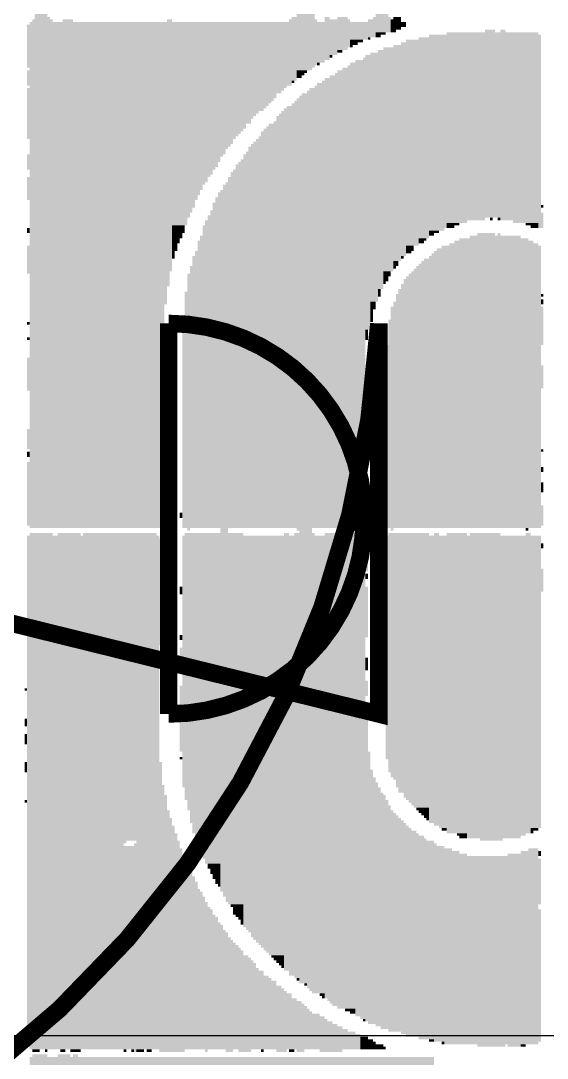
# Model space of a CAD drawing. Extents: x 0 to 19.7, y 0 to 11.
# Drawn here: x 11.171 to 12.674, y 3.736 to 6.698 of the extents above; entities that cross this region are included whole.
import ezdxf

# ---------------------------------------------------------------- set-up
doc = ezdxf.new("R2010")
doc.units = 0
doc.layers.get('0').update_dxf_attribs({"linetype": 'CONTINUOUS'})
doc.layers.add('1', color=1, linetype='CONTINUOUS')

# ---------------------------------------------------------------- blocks, each defined once
blk = doc.blocks.new('*U0')
at = {"color": 7}
for points in [[(1544, 1131), (1549, 1131), (1544, 723), (1549, 723)], [(1647, 1119), (1653, 1119), (1647, 903), (1653, 903)], [(1653, 1118), (1654, 1118), (1653, 904), (1654, 904)], [(1678, 1112), (1683, 1112), (1678, 918), (1683, 918)], [(1543, 923), (1544, 923), (1543, 723), (1544, 723)], [(1549, 924), (1550, 924), (1549, 723), (1550, 723)], [(1550, 923), (1551, 923), (1550, 723), (1551, 723)], [(1555, 923), (1559, 923), (1555, 723), (1559, 723)], [(1596, 923), (1598, 923), (1596, 824), (1598, 824)], [(1644, 923), (1645, 923), (1644, 897), (1645, 897)], [(1645, 924), (1647, 924), (1645, 899), (1647, 899)], [(1654, 923), (1655, 923), (1654, 905), (1655, 905)], [(1658, 924), (1660, 924), (1658, 907), (1660, 907)], [(1660, 923), (1663, 923), (1660, 909), (1663, 909)], [(1663, 924), (1667, 924), (1663, 911), (1667, 911)], [(1667, 923), (1668, 923), (1667, 912), (1668, 912)], [(1675, 923), (1677, 923), (1675, 916), (1677, 916)], [(1677, 924), (1678, 924), (1677, 916), (1678, 916)], [(1683, 924), (1684, 924), (1683, 918), (1684, 918)], [(1684, 923), (1685, 923), (1684, 918), (1685, 918)], [(1685, 924), (1688, 924), (1685, 919), (1688, 919)], [(1541, 921), (1542, 921), (1541, 904), (1542, 904)], [(1542, 922), (1543, 922), (1542, 723), (1543, 723)], [(1551, 922), (1555, 922), (1551, 723), (1555, 723)], [(1559, 922), (1596, 922), (1559, 811), (1596, 811)], [(1598, 922), (1644, 922), (1598, 897), (1644, 897)], [(1655, 922), (1658, 922), (1655, 906), (1658, 906)], [(1668, 922), (1675, 922), (1668, 915), (1675, 915)], [(1678, 918), (1682, 918), (1678, 917), (1682, 917)], [(1685, 919), (1686, 919), (1685, 918), (1686, 918)], [(1688, 922), (1690, 922), (1688, 920), (1690, 920)], [(1706, 918), (1721, 918), (1706, 844), (1721, 844)], [(1721, 919), (1725, 919), (1721, 845), (1725, 845)], [(1725, 918), (1727, 918), (1725, 845), (1727, 845)], [(1727, 919), (1729, 919), (1727, 844), (1729, 844)], [(1729, 918), (1742, 918), (1729, 844), (1742, 844)], [(1668, 915), (1673, 915), (1668, 914), (1673, 914)], [(1668, 914), (1671, 914), (1668, 913), (1671, 913)], [(1675, 916), (1676, 916), (1675, 915), (1676, 915)], [(1678, 917), (1680, 917), (1678, 916), (1680, 916)], [(1688, 914), (1690, 914), (1688, 830), (1690, 830)], [(1690, 915), (1695, 915), (1690, 834), (1695, 834)], [(1695, 916), (1699, 916), (1695, 837), (1699, 837)], [(1699, 917), (1706, 917), (1699, 841), (1706, 841)], [(1742, 917), (1743, 917), (1742, 841), (1743, 841)], [(1663, 911), (1665, 911), (1663, 910), (1665, 910)], [(1668, 913), (1669, 913), (1668, 912), (1669, 912)], [(1676, 910), (1679, 910), (1676, 812), (1679, 812)], [(1679, 911), (1681, 911), (1679, 817), (1681, 817)], [(1681, 912), (1685, 912), (1681, 824), (1685, 824)], [(1685, 913), (1688, 913), (1685, 828), (1688, 828)], [(1655, 906), (1656, 906), (1655, 905), (1656, 905)], [(1660, 909), (1661, 909), (1660, 908), (1661, 908)], [(1668, 906), (1670, 906), (1668, 723), (1670, 723)], [(1670, 907), (1673, 907), (1670, 722), (1673, 722)], [(1673, 908), (1674, 908), (1673, 723), (1674, 723)], [(1674, 909), (1676, 909), (1674, 801), (1676, 801)], [(1541, 903), (1542, 903), (1541, 897), (1542, 897)], [(1647, 903), (1651, 903), (1647, 902), (1651, 902)], [(1647, 902), (1650, 902), (1647, 901), (1650, 901)], [(1662, 902), (1663, 902), (1662, 723), (1663, 723)], [(1663, 903), (1665, 903), (1663, 723), (1665, 723)], [(1665, 904), (1667, 904), (1665, 723), (1667, 723)], [(1667, 905), (1668, 905), (1667, 723), (1668, 723)], [(1645, 899), (1646, 899), (1645, 898), (1646, 898)], [(1647, 901), (1649, 901), (1647, 900), (1649, 900)], [(1655, 898), (1657, 898), (1655, 723), (1657, 723)], [(1657, 899), (1658, 899), (1657, 723), (1658, 723)], [(1658, 900), (1660, 900), (1658, 723), (1660, 723)], [(1660, 901), (1662, 901), (1660, 723), (1662, 723)], [(1541, 896), (1542, 896), (1541, 876), (1542, 876)], [(1598, 897), (1643, 897), (1598, 896), (1643, 896)], [(1598, 896), (1642, 896), (1598, 895), (1642, 895)], [(1598, 895), (1641, 895), (1598, 894), (1641, 894)], [(1598, 894), (1639, 894), (1598, 892), (1639, 892)], [(1649, 894), (1651, 894), (1649, 544), (1651, 544)], [(1651, 895), (1652, 895), (1651, 542), (1652, 542)], [(1652, 896), (1654, 896), (1652, 723), (1654, 723)], [(1654, 897), (1655, 897), (1654, 723), (1655, 723)], [(1598, 892), (1638, 892), (1598, 891), (1638, 891)], [(1598, 891), (1637, 891), (1598, 890), (1637, 890)], [(1598, 890), (1636, 890), (1598, 889), (1636, 889)], [(1645, 890), (1646, 890), (1645, 723), (1646, 723)], [(1646, 891), (1647, 891), (1646, 723), (1647, 723)], [(1647, 892), (1648, 892), (1647, 722), (1648, 722)], [(1648, 893), (1649, 893), (1648, 544), (1649, 544)], [(1598, 889), (1635, 889), (1598, 888), (1635, 888)], [(1598, 888), (1634, 888), (1598, 887), (1634, 887)], [(1598, 887), (1632, 887), (1598, 886), (1632, 886)], [(1598, 886), (1631, 886), (1598, 885), (1631, 885)], [(1640, 886), (1641, 886), (1640, 723), (1641, 723)], [(1641, 887), (1642, 887), (1641, 723), (1642, 723)], [(1642, 888), (1643, 888), (1642, 723), (1643, 723)], [(1643, 889), (1645, 889), (1643, 723), (1645, 723)], [(1598, 885), (1630, 885), (1598, 884), (1630, 884)], [(1598, 884), (1629, 884), (1598, 882), (1629, 882)], [(1598, 882), (1627, 882), (1598, 880), (1627, 880)], [(1636, 882), (1638, 882), (1636, 723), (1638, 723)], [(1638, 883), (1639, 883), (1638, 723), (1639, 723)], [(1639, 885), (1640, 885), (1639, 723), (1640, 723)], [(1598, 880), (1626, 880), (1598, 879), (1626, 879)], [(1598, 879), (1625, 879), (1598, 878), (1625, 878)], [(1598, 878), (1624, 878), (1598, 877), (1624, 877)], [(1633, 879), (1634, 879), (1633, 723), (1634, 723)], [(1634, 880), (1635, 880), (1634, 723), (1635, 723)], [(1635, 881), (1636, 881), (1635, 723), (1636, 723)], [(1598, 877), (1623, 877), (1598, 876), (1623, 876)], [(1598, 876), (1622, 876), (1598, 874), (1622, 874)], [(1598, 874), (1621, 874), (1598, 873), (1621, 873)], [(1629, 874), (1630, 874), (1629, 723), (1630, 723)], [(1630, 875), (1631, 875), (1630, 723), (1631, 723)], [(1631, 876), (1632, 876), (1631, 723), (1632, 723)], [(1632, 877), (1633, 877), (1632, 723), (1633, 723)], [(1541, 870), (1542, 870), (1541, 864), (1542, 864)], [(1598, 873), (1620, 873), (1598, 872), (1620, 872)], [(1598, 872), (1619, 872), (1598, 870), (1619, 870)], [(1598, 870), (1618, 870), (1598, 869), (1618, 869)], [(1626, 870), (1627, 870), (1626, 723), (1627, 723)], [(1627, 871), (1628, 871), (1627, 723), (1628, 723)], [(1628, 873), (1629, 873), (1628, 723), (1629, 723)], [(1598, 869), (1617, 869), (1598, 867), (1617, 867)], [(1598, 867), (1616, 867), (1598, 865), (1616, 865)], [(1598, 865), (1615, 865), (1598, 864), (1615, 864)], [(1623, 866), (1624, 866), (1623, 723), (1624, 723)], [(1624, 867), (1625, 867), (1624, 723), (1625, 723)], [(1625, 868), (1626, 868), (1625, 723), (1626, 723)], [(1541, 861), (1542, 861), (1541, 852), (1542, 852)], [(1598, 864), (1614, 864), (1598, 862), (1614, 862)], [(1598, 862), (1613, 862), (1598, 861), (1613, 861)], [(1598, 861), (1612, 861), (1598, 859), (1612, 859)], [(1620, 861), (1621, 861), (1620, 723), (1621, 723)], [(1621, 863), (1622, 863), (1621, 723), (1622, 723)], [(1622, 864), (1623, 864), (1622, 723), (1623, 723)], [(1598, 859), (1611, 859), (1598, 858), (1611, 858)], [(1598, 858), (1610, 858), (1598, 856), (1610, 856)], [(1618, 858), (1619, 858), (1618, 578), (1619, 578)], [(1619, 859), (1620, 859), (1619, 576), (1620, 576)], [(1598, 856), (1609, 856), (1598, 854), (1609, 854)], [(1598, 854), (1608, 854), (1598, 852), (1608, 852)], [(1615, 853), (1616, 853), (1615, 723), (1616, 723)], [(1616, 855), (1617, 855), (1616, 723), (1617, 723)], [(1617, 856), (1618, 856), (1617, 580), (1618, 580)], [(1598, 852), (1607, 852), (1598, 849), (1607, 849)], [(1598, 849), (1606, 849), (1598, 847), (1606, 847)], [(1614, 851), (1615, 851), (1614, 723), (1615, 723)], [(1743, 850), (1744, 850), (1743, 849), (1744, 849)], [(1598, 847), (1605, 847), (1598, 845), (1605, 845)], [(1598, 845), (1604, 845), (1598, 842), (1604, 842)], [(1612, 846), (1613, 846), (1612, 723), (1613, 723)], [(1613, 848), (1614, 848), (1613, 723), (1614, 723)], [(1723, 845), (1724, 845), (1723, 844), (1724, 844)], [(1726, 845), (1727, 845), (1726, 844), (1727, 844)], [(1743, 847), (1744, 847), (1743, 841), (1744, 841)], [(1541, 841), (1542, 841), (1541, 839), (1542, 839)], [(1598, 842), (1603, 842), (1598, 839), (1603, 839)], [(1610, 842), (1611, 842), (1610, 723), (1611, 723)], [(1611, 844), (1612, 844), (1611, 723), (1612, 723)], [(1699, 841), (1705, 841), (1699, 840), (1705, 840)], [(1706, 844), (1714, 844), (1706, 843), (1714, 843)], [(1706, 843), (1711, 843), (1706, 842), (1711, 842)], [(1706, 842), (1709, 842), (1706, 841), (1709, 841)], [(1732, 844), (1742, 844), (1732, 843), (1742, 843)], [(1737, 843), (1742, 843), (1737, 842), (1742, 842)], [(1739, 842), (1742, 842), (1739, 841), (1742, 841)], [(1598, 839), (1602, 839), (1598, 837), (1602, 837)], [(1598, 837), (1601, 837), (1598, 835), (1601, 835)], [(1609, 838), (1610, 838), (1609, 723), (1610, 723)], [(1695, 837), (1698, 837), (1695, 836), (1698, 836)], [(1699, 840), (1703, 840), (1699, 839), (1703, 839)], [(1699, 839), (1701, 839), (1699, 838), (1701, 838)], [(1711, 837), (1715, 837), (1711, 723), (1715, 723)], [(1715, 838), (1718, 838), (1715, 723), (1718, 723)], [(1718, 839), (1725, 839), (1718, 723), (1725, 723)], [(1725, 838), (1726, 838), (1725, 723), (1726, 723)], [(1726, 839), (1727, 839), (1726, 723), (1727, 723)], [(1727, 838), (1735, 838), (1727, 723), (1735, 723)], [(1735, 837), (1738, 837), (1735, 723), (1738, 723)], [(1541, 834), (1542, 834), (1541, 823), (1542, 823)], [(1598, 835), (1600, 835), (1598, 832), (1600, 832)], [(1608, 836), (1609, 836), (1608, 723), (1609, 723)], [(1690, 834), (1693, 834), (1690, 832), (1693, 832)], [(1695, 836), (1697, 836), (1695, 835), (1697, 835)], [(1702, 833), (1704, 833), (1702, 723), (1704, 723)], [(1704, 834), (1707, 834), (1704, 723), (1707, 723)], [(1707, 835), (1709, 835), (1707, 723), (1709, 723)], [(1709, 836), (1711, 836), (1709, 723), (1711, 723)], [(1738, 836), (1740, 836), (1738, 723), (1740, 723)], [(1740, 835), (1742, 835), (1740, 723), (1742, 723)], [(1742, 834), (1743, 834), (1742, 723), (1743, 723)], [(1598, 832), (1599, 832), (1598, 829), (1599, 829)], [(1606, 830), (1607, 830), (1606, 723), (1607, 723)], [(1607, 832), (1608, 832), (1607, 723), (1608, 723)], [(1688, 830), (1689, 830), (1688, 829), (1689, 829)], [(1690, 832), (1692, 832), (1690, 831), (1692, 831)], [(1697, 829), (1699, 829), (1697, 723), (1699, 723)], [(1699, 830), (1700, 830), (1699, 723), (1700, 723)], [(1700, 831), (1701, 831), (1700, 723), (1701, 723)], [(1701, 832), (1702, 832), (1701, 723), (1702, 723)], [(1605, 826), (1606, 826), (1605, 723), (1606, 723)], [(1685, 828), (1687, 828), (1685, 826), (1687, 826)], [(1685, 826), (1686, 826), (1685, 825), (1686, 825)], [(1693, 825), (1694, 825), (1693, 723), (1694, 723)], [(1694, 826), (1695, 826), (1694, 723), (1695, 723)], [(1695, 827), (1696, 827), (1695, 723), (1696, 723)], [(1696, 828), (1697, 828), (1696, 723), (1697, 723)], [(1596, 824), (1597, 824), (1596, 818), (1597, 818)], [(1604, 823), (1605, 823), (1604, 722), (1605, 722)], [(1681, 824), (1684, 824), (1681, 822), (1684, 822)], [(1681, 822), (1683, 822), (1681, 820), (1683, 820)], [(1689, 821), (1690, 821), (1689, 723), (1690, 723)], [(1690, 822), (1691, 822), (1690, 723), (1691, 723)], [(1691, 823), (1692, 823), (1691, 723), (1692, 723)], [(1692, 824), (1693, 824), (1692, 723), (1693, 723)], [(1603, 816), (1604, 816), (1603, 723), (1604, 723)], [(1679, 817), (1680, 817), (1679, 814), (1680, 814)], [(1681, 820), (1682, 820), (1681, 819), (1682, 819)], [(1687, 817), (1688, 817), (1687, 723), (1688, 723)], [(1688, 819), (1689, 819), (1688, 723), (1689, 723)], [(1676, 812), (1678, 812), (1676, 809), (1678, 809)], [(1685, 812), (1686, 812), (1685, 723), (1686, 723)], [(1686, 815), (1687, 815), (1686, 723), (1687, 723)], [(1743, 815), (1744, 815), (1743, 814), (1744, 814)], [(1743, 813), (1744, 813), (1743, 811), (1744, 811)], [(1559, 811), (1595, 811), (1559, 793), (1595, 793)], [(1676, 809), (1677, 809), (1676, 804), (1677, 804)], [(1684, 810), (1685, 810), (1684, 722), (1685, 722)], [(1743, 810), (1744, 810), (1743, 795), (1744, 795)], [(1541, 804), (1542, 804), (1541, 803), (1542, 803)], [(1683, 805), (1684, 805), (1683, 723), (1684, 723)], [(1602, 803), (1603, 803), (1602, 723), (1603, 723)], [(1674, 801), (1675, 801), (1674, 797), (1675, 797)], [(1541, 798), (1542, 798), (1541, 797), (1542, 797)], [(1559, 793), (1594, 793), (1559, 723), (1594, 723)], [(1682, 795), (1683, 795), (1682, 723), (1683, 723)], [(1541, 790), (1542, 790), (1541, 777), (1542, 777)], [(1743, 787), (1744, 787), (1743, 778), (1744, 778)], [(1674, 783), (1675, 783), (1674, 768), (1675, 768)], [(1674, 767), (1675, 767), (1674, 764), (1675, 764)], [(1674, 763), (1675, 763), (1674, 745), (1675, 745)], [(1541, 762), (1542, 762), (1541, 754), (1542, 754)], [(1541, 753), (1542, 753), (1541, 751), (1542, 751)], [(1743, 754), (1744, 754), (1743, 753), (1744, 753)], [(1541, 749), (1542, 749), (1541, 724), (1542, 724)], [(1743, 747), (1744, 747), (1743, 745), (1744, 745)], [(1674, 742), (1675, 742), (1674, 725), (1675, 725)], [(1743, 741), (1744, 741), (1743, 737), (1744, 737)], [(1743, 732), (1744, 732), (1743, 724), (1744, 724)], [(1601, 729), (1602, 729), (1601, 727), (1602, 727)], [(1680, 729), (1681, 729), (1680, 724), (1681, 724)], [(1681, 730), (1682, 730), (1681, 724), (1682, 724)], [(1652, 723), (1653, 723), (1652, 541), (1653, 541)], [(1669, 723), (1670, 723), (1669, 722), (1670, 722)], [(1737, 723), (1738, 723), (1737, 722), (1738, 722)], [(1541, 720), (1542, 720), (1541, 519), (1542, 519)], [(1542, 721), (1551, 721), (1542, 518), (1551, 518)], [(1551, 720), (1553, 720), (1551, 518), (1553, 518)], [(1553, 721), (1562, 721), (1553, 518), (1562, 518)], [(1562, 720), (1563, 720), (1562, 518), (1563, 518)], [(1563, 721), (1592, 721), (1563, 600), (1592, 600)], [(1592, 720), (1593, 720), (1592, 518), (1593, 518)], [(1593, 719), (1594, 719), (1593, 677), (1594, 677)], [(1602, 720), (1603, 720), (1602, 621), (1603, 621)], [(1603, 721), (1617, 721), (1603, 616), (1617, 616)], [(1620, 721), (1626, 721), (1620, 575), (1626, 575)], [(1626, 720), (1642, 720), (1626, 566), (1642, 566)], [(1642, 721), (1644, 721), (1642, 549), (1644, 549)], [(1644, 720), (1646, 720), (1644, 547), (1646, 547)], [(1646, 721), (1648, 721), (1646, 546), (1648, 546)], [(1653, 721), (1654, 721), (1653, 540), (1654, 540)], [(1654, 720), (1658, 720), (1654, 540), (1658, 540)], [(1658, 721), (1670, 721), (1658, 538), (1670, 538)], [(1670, 722), (1672, 722), (1670, 531), (1672, 531)], [(1672, 721), (1674, 721), (1672, 530), (1674, 530)], [(1682, 720), (1683, 720), (1682, 632), (1683, 632)], [(1683, 721), (1699, 721), (1683, 627), (1699, 627)], [(1699, 720), (1701, 720), (1699, 607), (1701, 607)], [(1701, 721), (1703, 721), (1701, 606), (1703, 606)], [(1703, 720), (1706, 720), (1703, 605), (1706, 605)], [(1706, 721), (1714, 721), (1706, 603), (1714, 603)], [(1714, 720), (1715, 720), (1714, 601), (1715, 601)], [(1715, 721), (1727, 721), (1715, 601), (1727, 601)], [(1727, 720), (1737, 720), (1727, 602), (1737, 602)], [(1737, 721), (1739, 721), (1737, 603), (1739, 603)], [(1739, 720), (1743, 720), (1739, 605), (1743, 605)], [(1674, 716), (1675, 716), (1674, 706), (1675, 706)], [(1681, 715), (1682, 715), (1681, 714), (1682, 714)], [(1743, 717), (1744, 717), (1743, 715), (1744, 715)], [(1743, 707), (1744, 707), (1743, 698), (1744, 698)], [(1674, 705), (1675, 705), (1674, 703), (1675, 703)], [(1681, 703), (1682, 703), (1681, 697), (1682, 697)], [(1601, 700), (1602, 700), (1601, 697), (1602, 697)], [(1674, 700), (1675, 700), (1674, 680), (1675, 680)], [(1681, 694), (1682, 694), (1681, 688), (1682, 688)], [(1601, 681), (1602, 681), (1601, 679), (1602, 679)], [(1601, 676), (1602, 676), (1601, 668), (1602, 668)], [(1674, 672), (1675, 672), (1674, 667), (1675, 667)], [(1601, 661), (1602, 661), (1601, 635), (1602, 635)], [(1674, 663), (1675, 663), (1674, 657), (1675, 657)], [(1540, 660), (1541, 660), (1540, 659), (1541, 659)], [(1674, 654), (1675, 654), (1674, 529), (1675, 529)], [(1540, 648), (1541, 648), (1540, 645), (1541, 645)], [(1540, 642), (1541, 642), (1540, 638), (1541, 638)], [(1601, 633), (1602, 633), (1601, 632), (1602, 632)], [(1675, 635), (1676, 635), (1675, 528), (1676, 528)], [(1540, 631), (1541, 631), (1540, 627), (1541, 627)], [(1593, 631), (1594, 631), (1593, 517), (1594, 517)], [(1676, 628), (1677, 628), (1676, 528), (1677, 528)], [(1677, 625), (1678, 625), (1677, 528), (1678, 528)], [(1684, 627), (1699, 627), (1684, 625), (1699, 625)], [(1685, 625), (1699, 625), (1685, 624), (1699, 624)], [(1594, 622), (1595, 622), (1594, 517), (1595, 517)], [(1678, 623), (1679, 623), (1678, 527), (1679, 527)], [(1679, 621), (1680, 621), (1679, 527), (1680, 527)], [(1686, 624), (1699, 624), (1686, 621), (1699, 621)], [(1687, 621), (1699, 621), (1687, 619), (1699, 619)], [(1595, 618), (1596, 618), (1595, 517), (1596, 517)], [(1680, 619), (1681, 619), (1680, 526), (1681, 526)], [(1681, 618), (1682, 618), (1681, 526), (1682, 526)], [(1689, 619), (1699, 619), (1689, 617), (1699, 617)], [(1690, 617), (1699, 617), (1690, 616), (1699, 616)], [(1540, 616), (1541, 616), (1540, 615), (1541, 615)], [(1596, 612), (1597, 612), (1596, 517), (1597, 517)], [(1604, 616), (1617, 616), (1604, 612), (1617, 612)], [(1605, 612), (1617, 612), (1605, 607), (1617, 607)], [(1682, 616), (1683, 616), (1682, 526), (1683, 526)], [(1683, 614), (1684, 614), (1683, 525), (1684, 525)], [(1684, 612), (1685, 612), (1684, 525), (1685, 525)], [(1691, 616), (1699, 616), (1691, 615), (1699, 615)], [(1692, 615), (1699, 615), (1692, 614), (1699, 614)], [(1693, 614), (1699, 614), (1693, 613), (1699, 613)], [(1694, 613), (1699, 613), (1694, 612), (1699, 612)], [(1695, 612), (1699, 612), (1695, 611), (1699, 611)], [(1597, 609), (1598, 609), (1597, 517), (1598, 517)], [(1685, 611), (1686, 611), (1685, 525), (1686, 525)], [(1686, 610), (1687, 610), (1686, 525), (1687, 525)], [(1687, 609), (1688, 609), (1687, 525), (1688, 525)], [(1688, 608), (1689, 608), (1688, 524), (1689, 524)], [(1696, 611), (1699, 611), (1696, 610), (1699, 610)], [(1697, 610), (1699, 610), (1697, 609), (1699, 609)], [(1698, 609), (1699, 609), (1698, 608), (1699, 608)], [(1598, 606), (1599, 606), (1598, 517), (1599, 517)], [(1606, 607), (1617, 607), (1606, 603), (1617, 603)], [(1689, 607), (1690, 607), (1689, 524), (1690, 524)], [(1690, 606), (1691, 606), (1690, 523), (1691, 523)], [(1691, 605), (1692, 605), (1691, 523), (1692, 523)], [(1692, 604), (1694, 604), (1692, 523), (1694, 523)], [(1704, 605), (1706, 605), (1704, 604), (1706, 604)], [(1739, 605), (1742, 605), (1739, 604), (1742, 604)], [(1739, 604), (1740, 604), (1739, 603), (1740, 603)], [(1563, 600), (1580, 600), (1563, 599), (1580, 599)], [(1584, 600), (1592, 600), (1584, 518), (1592, 518)], [(1599, 603), (1600, 603), (1599, 517), (1600, 517)], [(1600, 600), (1601, 600), (1600, 517), (1601, 517)], [(1607, 603), (1617, 603), (1607, 600), (1617, 600)], [(1608, 600), (1617, 600), (1608, 598), (1617, 598)], [(1694, 603), (1695, 603), (1694, 523), (1695, 523)], [(1695, 602), (1697, 602), (1695, 522), (1697, 522)], [(1697, 601), (1698, 601), (1697, 522), (1698, 522)], [(1698, 600), (1701, 600), (1698, 522), (1701, 522)], [(1710, 603), (1714, 603), (1710, 602), (1714, 602)], [(1711, 602), (1714, 602), (1711, 601), (1714, 601)], [(1719, 601), (1728, 601), (1719, 600), (1728, 600)], [(1727, 602), (1735, 602), (1727, 601), (1735, 601)], [(1563, 599), (1579, 599), (1563, 518), (1579, 518)], [(1579, 598), (1583, 598), (1579, 518), (1583, 518)], [(1583, 599), (1584, 599), (1583, 517), (1584, 517)], [(1601, 597), (1602, 597), (1601, 517), (1602, 517)], [(1609, 598), (1617, 598), (1609, 595), (1617, 595)], [(1701, 599), (1702, 599), (1701, 521), (1702, 521)], [(1702, 598), (1705, 598), (1702, 521), (1705, 521)], [(1705, 597), (1708, 597), (1705, 520), (1708, 520)], [(1708, 596), (1711, 596), (1708, 520), (1711, 520)], [(1735, 596), (1738, 596), (1735, 520), (1738, 520)], [(1738, 597), (1742, 597), (1738, 520), (1742, 520)], [(1742, 596), (1743, 596), (1742, 594), (1743, 594)], [(1602, 594), (1603, 594), (1602, 517), (1603, 517)], [(1603, 592), (1604, 592), (1603, 518), (1604, 518)], [(1610, 595), (1617, 595), (1610, 593), (1617, 593)], [(1611, 593), (1617, 593), (1611, 591), (1617, 591)], [(1711, 595), (1714, 595), (1711, 520), (1714, 520)], [(1714, 594), (1730, 594), (1714, 520), (1730, 520)], [(1730, 595), (1735, 595), (1730, 519), (1735, 519)], [(1742, 593), (1743, 593), (1742, 575), (1743, 575)], [(1604, 589), (1605, 589), (1604, 518), (1605, 518)], [(1605, 588), (1606, 588), (1605, 518), (1606, 518)], [(1612, 591), (1617, 591), (1612, 589), (1617, 589)], [(1613, 589), (1617, 589), (1613, 587), (1617, 587)], [(1606, 586), (1607, 586), (1606, 518), (1607, 518)], [(1607, 584), (1608, 584), (1607, 518), (1608, 518)], [(1614, 587), (1617, 587), (1614, 585), (1617, 585)], [(1615, 585), (1617, 585), (1615, 583), (1617, 583)], [(1608, 581), (1609, 581), (1608, 518), (1609, 518)], [(1609, 580), (1610, 580), (1609, 518), (1610, 518)], [(1616, 583), (1617, 583), (1616, 582), (1617, 582)], [(1610, 578), (1611, 578), (1610, 518), (1611, 518)], [(1611, 576), (1612, 576), (1611, 517), (1612, 517)], [(1612, 574), (1613, 574), (1612, 518), (1613, 518)], [(1613, 573), (1614, 573), (1613, 518), (1614, 518)], [(1621, 575), (1626, 575), (1621, 574), (1626, 574)], [(1622, 574), (1626, 574), (1622, 571), (1626, 571)], [(1742, 573), (1743, 573), (1742, 521), (1743, 521)], [(1614, 571), (1615, 571), (1614, 518), (1615, 518)], [(1615, 570), (1616, 570), (1615, 518), (1616, 518)], [(1616, 568), (1617, 568), (1616, 518), (1617, 518)], [(1623, 571), (1626, 571), (1623, 570), (1626, 570)], [(1624, 570), (1626, 570), (1624, 569), (1626, 569)], [(1625, 569), (1626, 569), (1625, 567), (1626, 567)], [(1617, 567), (1618, 567), (1617, 518), (1618, 518)], [(1618, 565), (1619, 565), (1618, 518), (1619, 518)], [(1619, 564), (1620, 564), (1619, 517), (1620, 517)], [(1627, 566), (1642, 566), (1627, 565), (1642, 565)], [(1628, 565), (1642, 565), (1628, 564), (1642, 564)], [(1629, 564), (1642, 564), (1629, 562), (1642, 562)], [(1620, 562), (1621, 562), (1620, 517), (1621, 517)], [(1621, 561), (1622, 561), (1621, 517), (1622, 517)], [(1622, 560), (1623, 560), (1622, 518), (1623, 518)], [(1623, 559), (1624, 559), (1623, 518), (1624, 518)], [(1630, 562), (1642, 562), (1630, 561), (1642, 561)], [(1631, 561), (1642, 561), (1631, 560), (1642, 560)], [(1632, 560), (1642, 560), (1632, 559), (1642, 559)], [(1633, 559), (1642, 559), (1633, 558), (1642, 558)], [(1624, 558), (1625, 558), (1624, 517), (1625, 517)], [(1625, 557), (1626, 557), (1625, 517), (1626, 517)], [(1626, 555), (1628, 555), (1626, 517), (1628, 517)], [(1634, 558), (1642, 558), (1634, 557), (1642, 557)], [(1635, 557), (1642, 557), (1635, 556), (1642, 556)], [(1636, 556), (1642, 556), (1636, 555), (1642, 555)], [(1637, 555), (1642, 555), (1637, 554), (1642, 554)], [(1628, 554), (1629, 554), (1628, 517), (1629, 517)], [(1629, 553), (1630, 553), (1629, 518), (1630, 518)], [(1630, 552), (1631, 552), (1630, 518), (1631, 518)], [(1638, 554), (1642, 554), (1638, 553), (1642, 553)], [(1639, 553), (1642, 553), (1639, 552), (1642, 552)], [(1640, 552), (1642, 552), (1640, 551), (1642, 551)], [(1641, 551), (1642, 551), (1641, 550), (1642, 550)], [(1631, 550), (1632, 550), (1631, 518), (1632, 518)], [(1632, 549), (1634, 549), (1632, 518), (1634, 518)], [(1634, 547), (1636, 547), (1634, 518), (1636, 518)], [(1636, 546), (1637, 546), (1636, 518), (1637, 518)], [(1637, 545), (1639, 545), (1637, 518), (1639, 518)], [(1639, 543), (1641, 543), (1639, 517), (1641, 517)], [(1647, 546), (1648, 546), (1647, 545), (1648, 545)], [(1650, 544), (1651, 544), (1650, 543), (1651, 543)], [(1641, 542), (1642, 542), (1641, 517), (1642, 517)], [(1642, 541), (1643, 541), (1642, 517), (1643, 517)], [(1643, 540), (1645, 540), (1643, 518), (1645, 518)], [(1656, 540), (1658, 540), (1656, 539), (1658, 539)], [(1657, 539), (1658, 539), (1657, 538), (1658, 538)], [(1645, 538), (1647, 538), (1645, 518), (1647, 518)], [(1647, 537), (1649, 537), (1647, 517), (1649, 517)], [(1649, 536), (1650, 536), (1649, 517), (1650, 517)], [(1650, 535), (1651, 535), (1650, 518), (1651, 518)], [(1659, 538), (1670, 538), (1659, 537), (1670, 537)], [(1660, 537), (1670, 537), (1660, 536), (1670, 536)], [(1661, 536), (1670, 536), (1661, 535), (1670, 535)], [(1663, 535), (1670, 535), (1663, 534), (1670, 534)], [(1651, 534), (1652, 534), (1651, 518), (1652, 518)], [(1652, 533), (1653, 533), (1652, 518), (1653, 518)], [(1653, 532), (1656, 532), (1653, 518), (1656, 518)], [(1656, 531), (1658, 531), (1656, 517), (1658, 517)], [(1666, 534), (1670, 534), (1666, 533), (1670, 533)], [(1668, 533), (1670, 533), (1668, 532), (1670, 532)], [(1658, 530), (1659, 530), (1658, 517), (1659, 517)], [(1659, 529), (1661, 529), (1659, 517), (1661, 517)], [(1661, 528), (1663, 528), (1661, 517), (1663, 517)], [(1663, 527), (1665, 527), (1663, 517), (1665, 517)], [(1673, 530), (1674, 530), (1673, 529), (1674, 529)], [(1665, 526), (1667, 526), (1665, 518), (1667, 518)], [(1667, 525), (1670, 525), (1667, 518), (1670, 518)], [(1670, 524), (1672, 524), (1670, 518), (1672, 518)], [(1672, 523), (1675, 523), (1672, 518), (1675, 518)], [(1675, 522), (1677, 522), (1675, 518), (1677, 518)], [(1677, 521), (1678, 521), (1677, 518), (1678, 518)], [(1678, 520), (1681, 520), (1678, 518), (1681, 518)], [(1681, 519), (1682, 519), (1681, 518), (1682, 518)], [(1699, 522), (1701, 522), (1699, 521), (1701, 521)], [(1704, 521), (1705, 521), (1704, 520), (1705, 520)], [(1718, 520), (1729, 520), (1718, 519), (1729, 519)], [(1735, 520), (1737, 520), (1735, 519), (1737, 519)], [(1542, 515), (1543, 515), (1542, 313), (1543, 313)], [(1543, 518), (1546, 518), (1543, 517), (1546, 517)], [(1543, 516), (1549, 516), (1543, 313), (1549, 313)], [(1548, 518), (1549, 518), (1548, 517), (1549, 517)], [(1549, 515), (1553, 515), (1549, 313), (1553, 313)], [(1553, 516), (1558, 516), (1553, 313), (1558, 313)], [(1554, 518), (1556, 518), (1554, 517), (1556, 517)], [(1558, 518), (1562, 518), (1558, 517), (1562, 517)], [(1558, 515), (1559, 515), (1558, 313), (1559, 313)], [(1559, 516), (1561, 516), (1559, 313), (1561, 313)], [(1561, 515), (1701, 515), (1561, 333), (1701, 333)], [(1579, 518), (1580, 518), (1579, 517), (1580, 517)], [(1582, 518), (1583, 518), (1582, 517), (1583, 517)], [(1584, 518), (1587, 518), (1584, 517), (1587, 517)], [(1588, 518), (1590, 518), (1588, 517), (1590, 517)], [(1633, 518), (1634, 518), (1633, 517), (1634, 517)], [(1644, 518), (1646, 518), (1644, 517), (1646, 517)]]:
    blk.add_solid(points, dxfattribs=at)

msp = doc.modelspace()

# ---------------------------------------------------------------- linework, layer by layer
at = {"layer": '1'}
msp.add_line((9.042948790025271, 3.801022182955126), (16.41551339367795, 3.801022182955126), dxfattribs=at)
at = {"layer": '1', "const_width": 0.05}
for points in [[(6.39484162408957, 6.151944276575327), (12.19375590872396, 4.718835927503892), (12.19375590872396, 5.834130532026561, -1)], [(11.59375590872397, 4.718835927503892, 1), (11.59375590872397, 5.834130532026561)]]:
    msp.add_lwpolyline(points, format="xyb", close=True, dxfattribs=at)

# ---------------------------------------------------------------- block references
at = {"xscale": 0.007261200278071202, "yscale": 0.007261200278071202, "zscale": 0.007261200278071202}
msp.add_blockref('*U0', (0, 0), dxfattribs=at)

doc.saveas('drawing.dxf')
